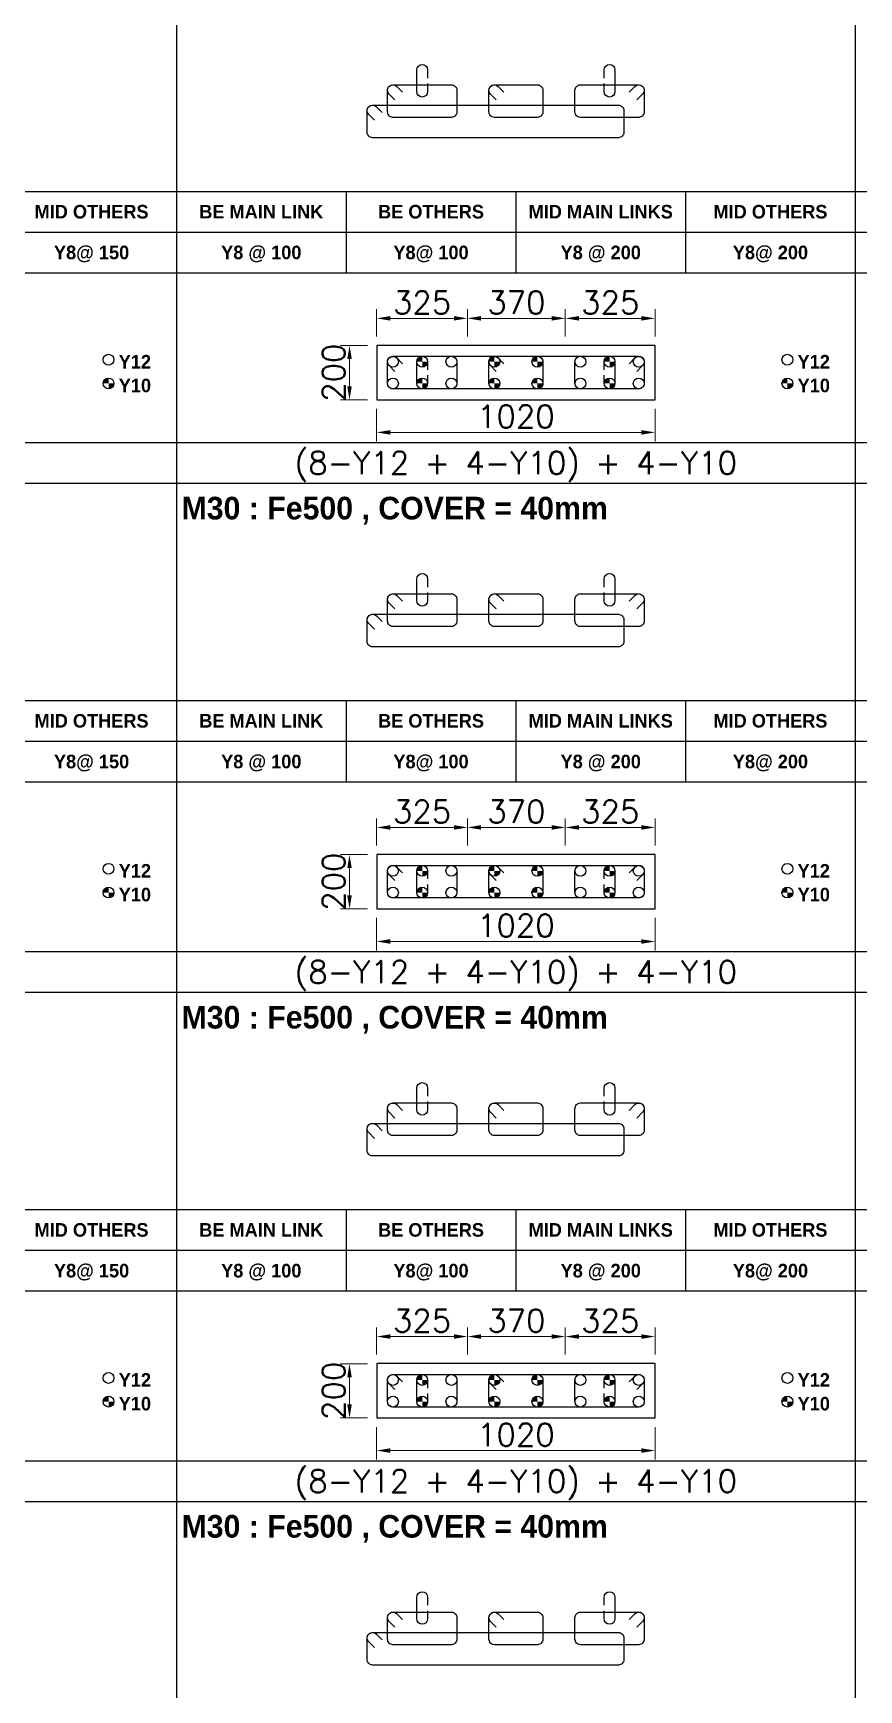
# Model space of a CAD drawing. Header units: millimetres. Extents: x -28707963 to -28231469, y 696001 to 896471.
# Drawn here: x -28277119 to -28267997, y 816339 to 834644 of the extents above; entities that cross this region are included whole.
import ezdxf
from ezdxf.enums import TextEntityAlignment as Align

# ---------------------------------------------------------------- set-up
doc = ezdxf.new("R2010")
doc.units = ezdxf.units.MM
doc.header["$MEASUREMENT"] = 0
doc.header["$PDMODE"] = 34
doc.header["$PDSIZE"] = -8
doc.layers.get('0').update_dxf_attribs({"lineweight": 5})
for name, color, linetype in [('09 COL TEXT-SCH', 2, 'Continuous'), ('14 REINF', 6, 'Continuous'), ('22 TABLE FRAME', 5, 'Continuous'), ('23 STIRRUPS', 5, 'Continuous'), ('TEXT', 4, 'Continuous')]:
    doc.layers.add(name, color=color, linetype=linetype)
doc.layers.add('19 COLUMN', color=1, linetype='Continuous', lineweight=25)
doc.styles.add('adani bold', font='')
doc.styles.add('ROMANS', font='simplex.shx')
doc.styles.get('adani bold').set_extended_font_data('Adani Bold', bold=True)
doc.dimstyles.new('D 50', dxfattribs={"dimscale": 100, "dimtxt": 3, "dimasz": 1.5, "dimexe": 1, "dimexo": 1, "dimgap": 0.5, "dimtad": 1, "dimdec": 0, "dimdsep": 46, "dimtxsty": 'ROMANS', "dimcen": 2.5, "dimclrd": 5, "dimclre": 5, "dimclrt": 4, "dimadec": 0, "dimazin": 0, "dimtfac": 1, "dimtdec": 0, "dimtmove": 0, "dimatfit": 3, "dimfxl": 1, "dimlwd": 0, "dimlwe": 0, "dimarcsym": 0})

# ---------------------------------------------------------------- blocks, each defined once
blk = doc.blocks.new('*D152')
at = {"color": 5, "lineweight": 0, "transparency": 16777216}
for p, q in [((-28273424, 819943), (-28273724, 819943)), ((-28273624, 819493), (-28273624, 819793)), ((-28273424, 819343), (-28273724, 819343))]:
    blk.add_line(p, q, dxfattribs=at)
at = {"color": 5, "transparency": 16777216}
for points in [[(-28273599, 819793), (-28273649, 819793), (-28273624, 819943)], [(-28273649, 819493), (-28273599, 819493), (-28273624, 819343)]]:
    blk.add_solid(points, dxfattribs=at)
at = {"layer": 'Defpoints', "color": 0, "transparency": 16777216}
for p in [(-28273624, 819943), (-28273324, 819943), (-28273324, 819343)]:
    blk.add_point(p, dxfattribs=at)
at = {"color": 4, "transparency": 16777216, "insert": (-28273799, 819643), "char_height": 250, "attachment_point": 5, "rotation": 90, "style": 'ROMANS'}
blk.add_mtext('200', dxfattribs=at)
blk = doc.blocks.new('*D153')
at = {"color": 5, "lineweight": 0, "transparency": 16777216}
for p, q in [((-28273424, 825568), (-28273724, 825568)), ((-28273624, 825118), (-28273624, 825418)), ((-28273424, 824968), (-28273724, 824968))]:
    blk.add_line(p, q, dxfattribs=at)
at = {"color": 5, "transparency": 16777216}
for points in [[(-28273599, 825418), (-28273649, 825418), (-28273624, 825568)], [(-28273649, 825118), (-28273599, 825118), (-28273624, 824968)]]:
    blk.add_solid(points, dxfattribs=at)
at = {"layer": 'Defpoints', "color": 0, "transparency": 16777216}
for p in [(-28273624, 825568), (-28273324, 825568), (-28273324, 824968)]:
    blk.add_point(p, dxfattribs=at)
at = {"color": 4, "transparency": 16777216, "insert": (-28273799, 825268), "char_height": 250, "attachment_point": 5, "rotation": 90, "style": 'ROMANS'}
blk.add_mtext('200', dxfattribs=at)
blk = doc.blocks.new('*D154')
at = {"color": 5, "lineweight": 0, "transparency": 16777216}
for p, q in [((-28273424, 831193), (-28273724, 831193)), ((-28273624, 830743), (-28273624, 831043)), ((-28273424, 830593), (-28273724, 830593))]:
    blk.add_line(p, q, dxfattribs=at)
at = {"color": 5, "transparency": 16777216}
for points in [[(-28273599, 831043), (-28273649, 831043), (-28273624, 831193)], [(-28273649, 830743), (-28273599, 830743), (-28273624, 830593)]]:
    blk.add_solid(points, dxfattribs=at)
at = {"layer": 'Defpoints', "color": 0, "transparency": 16777216}
for p in [(-28273624, 831193), (-28273324, 831193), (-28273324, 830593)]:
    blk.add_point(p, dxfattribs=at)
at = {"color": 4, "transparency": 16777216, "insert": (-28273799, 830893), "char_height": 250, "attachment_point": 5, "rotation": 90, "style": 'ROMANS'}
blk.add_mtext('200', dxfattribs=at)
blk = doc.blocks.new('*D610')
at = {"color": 5, "lineweight": 0, "transparency": 16777216}
for p, q in [((-28273324, 819243), (-28273324, 818883)), ((-28270249, 819243), (-28270249, 818883)), ((-28273174, 818983), (-28270399, 818983))]:
    blk.add_line(p, q, dxfattribs=at)
at = {"color": 5, "transparency": 16777216}
for points in [[(-28273174, 819008), (-28273174, 818958), (-28273324, 818983)], [(-28270399, 818958), (-28270399, 819008), (-28270249, 818983)]]:
    blk.add_solid(points, dxfattribs=at)
at = {"layer": 'Defpoints', "color": 0, "transparency": 16777216}
for p in [(-28273324, 819343), (-28270249, 819343), (-28270249, 818983)]:
    blk.add_point(p, dxfattribs=at)
at = {"color": 4, "transparency": 16777216, "insert": (-28271786, 819158), "char_height": 250, "attachment_point": 5, "style": 'ROMANS'}
blk.add_mtext('1020', dxfattribs=at)
blk = doc.blocks.new('*D611')
at = {"color": 5, "lineweight": 0, "transparency": 16777216}
for p, q in [((-28273324, 820043), (-28273324, 820343)), ((-28272321, 820043), (-28272321, 820343)), ((-28273174, 820243), (-28272471, 820243))]:
    blk.add_line(p, q, dxfattribs=at)
at = {"color": 5, "transparency": 16777216}
for points in [[(-28273174, 820268), (-28273174, 820218), (-28273324, 820243)], [(-28272471, 820218), (-28272471, 820268), (-28272321, 820243)]]:
    blk.add_solid(points, dxfattribs=at)
at = {"layer": 'Defpoints', "color": 0, "transparency": 16777216}
for p in [(-28272321, 820243), (-28273324, 819943), (-28272321, 819943)]:
    blk.add_point(p, dxfattribs=at)
at = {"color": 4, "transparency": 16777216, "insert": (-28272822, 820418), "char_height": 250, "attachment_point": 5, "style": 'ROMANS'}
blk.add_mtext('325', dxfattribs=at)
blk = doc.blocks.new('*D612')
at = {"color": 5, "lineweight": 0, "transparency": 16777216}
for p, q in [((-28272321, 820043), (-28272321, 820343)), ((-28271240, 820043), (-28271240, 820343)), ((-28272171, 820243), (-28271390, 820243))]:
    blk.add_line(p, q, dxfattribs=at)
at = {"color": 5, "transparency": 16777216}
for points in [[(-28272171, 820268), (-28272171, 820218), (-28272321, 820243)], [(-28271390, 820218), (-28271390, 820268), (-28271240, 820243)]]:
    blk.add_solid(points, dxfattribs=at)
at = {"layer": 'Defpoints', "color": 0, "transparency": 16777216}
for p in [(-28271240, 820243), (-28272321, 819943), (-28271240, 819943)]:
    blk.add_point(p, dxfattribs=at)
at = {"color": 4, "transparency": 16777216, "insert": (-28271780, 820418), "char_height": 250, "attachment_point": 5, "style": 'ROMANS'}
blk.add_mtext('370', dxfattribs=at)
blk = doc.blocks.new('*D613')
at = {"color": 5, "lineweight": 0, "transparency": 16777216}
for p, q in [((-28271240, 820043), (-28271240, 820343)), ((-28270249, 820043), (-28270249, 820343)), ((-28271090, 820243), (-28270399, 820243))]:
    blk.add_line(p, q, dxfattribs=at)
at = {"color": 5, "transparency": 16777216}
for points in [[(-28271090, 820268), (-28271090, 820218), (-28271240, 820243)], [(-28270399, 820218), (-28270399, 820268), (-28270249, 820243)]]:
    blk.add_solid(points, dxfattribs=at)
at = {"layer": 'Defpoints', "color": 0, "transparency": 16777216}
for p in [(-28270249, 820243), (-28271240, 819943), (-28270249, 819943)]:
    blk.add_point(p, dxfattribs=at)
at = {"color": 4, "transparency": 16777216, "insert": (-28270744, 820418), "char_height": 250, "attachment_point": 5, "style": 'ROMANS'}
blk.add_mtext('325', dxfattribs=at)
blk = doc.blocks.new('*D614')
at = {"color": 5, "lineweight": 0, "transparency": 16777216}
for p, q in [((-28273324, 824868), (-28273324, 824508)), ((-28270249, 824868), (-28270249, 824508)), ((-28273174, 824608), (-28270399, 824608))]:
    blk.add_line(p, q, dxfattribs=at)
at = {"color": 5, "transparency": 16777216}
for points in [[(-28273174, 824633), (-28273174, 824583), (-28273324, 824608)], [(-28270399, 824583), (-28270399, 824633), (-28270249, 824608)]]:
    blk.add_solid(points, dxfattribs=at)
at = {"layer": 'Defpoints', "color": 0, "transparency": 16777216}
for p in [(-28273324, 824968), (-28270249, 824968), (-28270249, 824608)]:
    blk.add_point(p, dxfattribs=at)
at = {"color": 4, "transparency": 16777216, "insert": (-28271786, 824783), "char_height": 250, "attachment_point": 5, "style": 'ROMANS'}
blk.add_mtext('1020', dxfattribs=at)
blk = doc.blocks.new('*D615')
at = {"color": 5, "lineweight": 0, "transparency": 16777216}
for p, q in [((-28273324, 825668), (-28273324, 825968)), ((-28272321, 825668), (-28272321, 825968)), ((-28273174, 825868), (-28272471, 825868))]:
    blk.add_line(p, q, dxfattribs=at)
at = {"color": 5, "transparency": 16777216}
for points in [[(-28273174, 825893), (-28273174, 825843), (-28273324, 825868)], [(-28272471, 825843), (-28272471, 825893), (-28272321, 825868)]]:
    blk.add_solid(points, dxfattribs=at)
at = {"layer": 'Defpoints', "color": 0, "transparency": 16777216}
for p in [(-28272321, 825868), (-28273324, 825568), (-28272321, 825568)]:
    blk.add_point(p, dxfattribs=at)
at = {"color": 4, "transparency": 16777216, "insert": (-28272822, 826043), "char_height": 250, "attachment_point": 5, "style": 'ROMANS'}
blk.add_mtext('325', dxfattribs=at)
blk = doc.blocks.new('*D616')
at = {"color": 5, "lineweight": 0, "transparency": 16777216}
for p, q in [((-28272321, 825668), (-28272321, 825968)), ((-28271240, 825668), (-28271240, 825968)), ((-28272171, 825868), (-28271390, 825868))]:
    blk.add_line(p, q, dxfattribs=at)
at = {"color": 5, "transparency": 16777216}
for points in [[(-28272171, 825893), (-28272171, 825843), (-28272321, 825868)], [(-28271390, 825843), (-28271390, 825893), (-28271240, 825868)]]:
    blk.add_solid(points, dxfattribs=at)
at = {"layer": 'Defpoints', "color": 0, "transparency": 16777216}
for p in [(-28271240, 825868), (-28272321, 825568), (-28271240, 825568)]:
    blk.add_point(p, dxfattribs=at)
at = {"color": 4, "transparency": 16777216, "insert": (-28271780, 826043), "char_height": 250, "attachment_point": 5, "style": 'ROMANS'}
blk.add_mtext('370', dxfattribs=at)
blk = doc.blocks.new('*D617')
at = {"color": 5, "lineweight": 0, "transparency": 16777216}
for p, q in [((-28271240, 825668), (-28271240, 825968)), ((-28270249, 825668), (-28270249, 825968)), ((-28271090, 825868), (-28270399, 825868))]:
    blk.add_line(p, q, dxfattribs=at)
at = {"color": 5, "transparency": 16777216}
for points in [[(-28271090, 825893), (-28271090, 825843), (-28271240, 825868)], [(-28270399, 825843), (-28270399, 825893), (-28270249, 825868)]]:
    blk.add_solid(points, dxfattribs=at)
at = {"layer": 'Defpoints', "color": 0, "transparency": 16777216}
for p in [(-28270249, 825868), (-28271240, 825568), (-28270249, 825568)]:
    blk.add_point(p, dxfattribs=at)
at = {"color": 4, "transparency": 16777216, "insert": (-28270744, 826043), "char_height": 250, "attachment_point": 5, "style": 'ROMANS'}
blk.add_mtext('325', dxfattribs=at)
blk = doc.blocks.new('*D618')
at = {"color": 5, "lineweight": 0, "transparency": 16777216}
for p, q in [((-28273324, 830493), (-28273324, 830133)), ((-28270249, 830493), (-28270249, 830133)), ((-28273174, 830233), (-28270399, 830233))]:
    blk.add_line(p, q, dxfattribs=at)
at = {"color": 5, "transparency": 16777216}
for points in [[(-28273174, 830258), (-28273174, 830208), (-28273324, 830233)], [(-28270399, 830208), (-28270399, 830258), (-28270249, 830233)]]:
    blk.add_solid(points, dxfattribs=at)
at = {"layer": 'Defpoints', "color": 0, "transparency": 16777216}
for p in [(-28273324, 830593), (-28270249, 830593), (-28270249, 830233)]:
    blk.add_point(p, dxfattribs=at)
at = {"color": 4, "transparency": 16777216, "insert": (-28271786, 830408), "char_height": 250, "attachment_point": 5, "style": 'ROMANS'}
blk.add_mtext('1020', dxfattribs=at)
blk = doc.blocks.new('*D619')
at = {"color": 5, "lineweight": 0, "transparency": 16777216}
for p, q in [((-28273324, 831293), (-28273324, 831593)), ((-28273174, 831493), (-28272471, 831493)), ((-28272321, 831293), (-28272321, 831593))]:
    blk.add_line(p, q, dxfattribs=at)
at = {"color": 5, "transparency": 16777216}
for points in [[(-28273174, 831518), (-28273174, 831468), (-28273324, 831493)], [(-28272471, 831468), (-28272471, 831518), (-28272321, 831493)]]:
    blk.add_solid(points, dxfattribs=at)
at = {"layer": 'Defpoints', "color": 0, "transparency": 16777216}
for p in [(-28272321, 831493), (-28273324, 831193), (-28272321, 831193)]:
    blk.add_point(p, dxfattribs=at)
at = {"color": 4, "transparency": 16777216, "insert": (-28272822, 831668), "char_height": 250, "attachment_point": 5, "style": 'ROMANS'}
blk.add_mtext('325', dxfattribs=at)
blk = doc.blocks.new('*D620')
at = {"color": 5, "lineweight": 0, "transparency": 16777216}
for p, q in [((-28272321, 831293), (-28272321, 831593)), ((-28272171, 831493), (-28271390, 831493)), ((-28271240, 831293), (-28271240, 831593))]:
    blk.add_line(p, q, dxfattribs=at)
at = {"color": 5, "transparency": 16777216}
for points in [[(-28272171, 831518), (-28272171, 831468), (-28272321, 831493)], [(-28271390, 831468), (-28271390, 831518), (-28271240, 831493)]]:
    blk.add_solid(points, dxfattribs=at)
at = {"layer": 'Defpoints', "color": 0, "transparency": 16777216}
for p in [(-28271240, 831493), (-28272321, 831193), (-28271240, 831193)]:
    blk.add_point(p, dxfattribs=at)
at = {"color": 4, "transparency": 16777216, "insert": (-28271780, 831668), "char_height": 250, "attachment_point": 5, "style": 'ROMANS'}
blk.add_mtext('370', dxfattribs=at)
blk = doc.blocks.new('*D621')
at = {"color": 5, "lineweight": 0, "transparency": 16777216}
for p, q in [((-28271240, 831293), (-28271240, 831593)), ((-28271090, 831493), (-28270399, 831493)), ((-28270249, 831293), (-28270249, 831593))]:
    blk.add_line(p, q, dxfattribs=at)
at = {"color": 5, "transparency": 16777216}
for points in [[(-28271090, 831518), (-28271090, 831468), (-28271240, 831493)], [(-28270399, 831468), (-28270399, 831518), (-28270249, 831493)]]:
    blk.add_solid(points, dxfattribs=at)
at = {"layer": 'Defpoints', "color": 0, "transparency": 16777216}
for p in [(-28270249, 831493), (-28271240, 831193), (-28270249, 831193)]:
    blk.add_point(p, dxfattribs=at)
at = {"color": 4, "transparency": 16777216, "insert": (-28270744, 831668), "char_height": 250, "attachment_point": 5, "style": 'ROMANS'}
blk.add_mtext('325', dxfattribs=at)

msp = doc.modelspace()

# ---------------------------------------------------------------- hatches: boundary and pattern name
at = {"layer": '14 REINF'}
h = msp.add_hatch(color=6, dxfattribs=at)
edge = h.paths.add_edge_path(flags=0)
edge.add_line((-28272881.1, 831013.4), (-28272821.1, 831013.4))
edge.add_line((-28272821.1, 831013.4), (-28272821.1, 831073.4))
edge.add_arc((-28272821.1, 831013.4), 60, 90, 180)
edge = h.paths.add_edge_path(flags=0)
edge.add_line((-28272761.1, 831013.4), (-28272821.1, 831013.4))
edge.add_line((-28272821.1, 831013.4), (-28272821.1, 830953.4))
edge.add_arc((-28272821.1, 831013.4), 60, 270, 360)
h = msp.add_hatch(color=6, dxfattribs=at)
edge = h.paths.add_edge_path(flags=0)
edge.add_line((-28272083.6, 831013.4), (-28272023.6, 831013.4))
edge.add_line((-28272023.6, 831013.4), (-28272023.6, 831073.4))
edge.add_arc((-28272023.6, 831013.4), 60, 90, 180)
edge = h.paths.add_edge_path(flags=0)
edge.add_line((-28271963.6, 831013.4), (-28272023.6, 831013.4))
edge.add_line((-28272023.6, 831013.4), (-28272023.6, 830953.4))
edge.add_arc((-28272023.6, 831013.4), 60, 270, 360)
h = msp.add_hatch(color=6, dxfattribs=at)
edge = h.paths.add_edge_path(flags=0)
edge.add_line((-28271608.6, 831013.4), (-28271548.6, 831013.4))
edge.add_line((-28271548.6, 831013.4), (-28271548.6, 831073.4))
edge.add_arc((-28271548.6, 831013.4), 60, 90, 180)
edge = h.paths.add_edge_path(flags=0)
edge.add_line((-28271488.6, 831013.4), (-28271548.6, 831013.4))
edge.add_line((-28271548.6, 831013.4), (-28271548.6, 830953.4))
edge.add_arc((-28271548.6, 831013.4), 60, 270, 360)
h = msp.add_hatch(color=6, dxfattribs=at)
edge = h.paths.add_edge_path(flags=0)
edge.add_line((-28270811.1, 831013.4), (-28270751.1, 831013.4))
edge.add_line((-28270751.1, 831013.4), (-28270751.1, 831073.4))
edge.add_arc((-28270751.1, 831013.4), 60, 90, 180)
edge = h.paths.add_edge_path(flags=0)
edge.add_line((-28270691.1, 831013.4), (-28270751.1, 831013.4))
edge.add_line((-28270751.1, 831013.4), (-28270751.1, 830953.4))
edge.add_arc((-28270751.1, 831013.4), 60, 270, 360)
h = msp.add_hatch(color=6, dxfattribs=at)
edge = h.paths.add_edge_path(flags=0)
edge.add_line((-28276346.1, 830773.4), (-28276286.1, 830773.4))
edge.add_line((-28276286.1, 830773.4), (-28276286.1, 830833.4))
edge.add_arc((-28276286.1, 830773.4), 60, 90, 180)
edge = h.paths.add_edge_path(flags=0)
edge.add_line((-28276226.1, 830773.4), (-28276286.1, 830773.4))
edge.add_line((-28276286.1, 830773.4), (-28276286.1, 830713.4))
edge.add_arc((-28276286.1, 830773.4), 60, 270, 360)
h = msp.add_hatch(color=6, dxfattribs=at)
edge = h.paths.add_edge_path(flags=0)
edge.add_line((-28272881.1, 830773.4), (-28272821.1, 830773.4))
edge.add_line((-28272821.1, 830773.4), (-28272821.1, 830833.4))
edge.add_arc((-28272821.1, 830773.4), 60, 90, 180)
edge = h.paths.add_edge_path(flags=0)
edge.add_line((-28272761.1, 830773.4), (-28272821.1, 830773.4))
edge.add_line((-28272821.1, 830773.4), (-28272821.1, 830713.4))
edge.add_arc((-28272821.1, 830773.4), 60, 270, 360)
h = msp.add_hatch(color=6, dxfattribs=at)
edge = h.paths.add_edge_path(flags=0)
edge.add_line((-28272083.6, 830773.4), (-28272023.6, 830773.4))
edge.add_line((-28272023.6, 830773.4), (-28272023.6, 830833.4))
edge.add_arc((-28272023.6, 830773.4), 60, 90, 180)
edge = h.paths.add_edge_path(flags=0)
edge.add_line((-28271963.6, 830773.4), (-28272023.6, 830773.4))
edge.add_line((-28272023.6, 830773.4), (-28272023.6, 830713.4))
edge.add_arc((-28272023.6, 830773.4), 60, 270, 360)
h = msp.add_hatch(color=6, dxfattribs=at)
edge = h.paths.add_edge_path(flags=0)
edge.add_line((-28271608.6, 830773.4), (-28271548.6, 830773.4))
edge.add_line((-28271548.6, 830773.4), (-28271548.6, 830833.4))
edge.add_arc((-28271548.6, 830773.4), 60, 90, 180)
edge = h.paths.add_edge_path(flags=0)
edge.add_line((-28271488.6, 830773.4), (-28271548.6, 830773.4))
edge.add_line((-28271548.6, 830773.4), (-28271548.6, 830713.4))
edge.add_arc((-28271548.6, 830773.4), 60, 270, 360)
h = msp.add_hatch(color=6, dxfattribs=at)
edge = h.paths.add_edge_path(flags=0)
edge.add_line((-28270811.1, 830773.4), (-28270751.1, 830773.4))
edge.add_line((-28270751.1, 830773.4), (-28270751.1, 830833.4))
edge.add_arc((-28270751.1, 830773.4), 60, 90, 180)
edge = h.paths.add_edge_path(flags=0)
edge.add_line((-28270691.1, 830773.4), (-28270751.1, 830773.4))
edge.add_line((-28270751.1, 830773.4), (-28270751.1, 830713.4))
edge.add_arc((-28270751.1, 830773.4), 60, 270, 360)
h = msp.add_hatch(color=6, dxfattribs=at)
edge = h.paths.add_edge_path(flags=0)
edge.add_line((-28268846.1, 830773.4), (-28268786.1, 830773.4))
edge.add_line((-28268786.1, 830773.4), (-28268786.1, 830833.4))
edge.add_arc((-28268786.1, 830773.4), 60, 90, 180)
edge = h.paths.add_edge_path(flags=0)
edge.add_line((-28268726.1, 830773.4), (-28268786.1, 830773.4))
edge.add_line((-28268786.1, 830773.4), (-28268786.1, 830713.4))
edge.add_arc((-28268786.1, 830773.4), 60, 270, 360)
h = msp.add_hatch(color=6, dxfattribs=at)
edge = h.paths.add_edge_path(flags=0)
edge.add_line((-28272881.1, 825388.4), (-28272821.1, 825388.4))
edge.add_line((-28272821.1, 825388.4), (-28272821.1, 825448.4))
edge.add_arc((-28272821.1, 825388.4), 60, 90, 180)
edge = h.paths.add_edge_path(flags=0)
edge.add_line((-28272761.1, 825388.4), (-28272821.1, 825388.4))
edge.add_line((-28272821.1, 825388.4), (-28272821.1, 825328.4))
edge.add_arc((-28272821.1, 825388.4), 60, 270, 360)
h = msp.add_hatch(color=6, dxfattribs=at)
edge = h.paths.add_edge_path(flags=0)
edge.add_line((-28272083.6, 825388.4), (-28272023.6, 825388.4))
edge.add_line((-28272023.6, 825388.4), (-28272023.6, 825448.4))
edge.add_arc((-28272023.6, 825388.4), 60, 90, 180)
edge = h.paths.add_edge_path(flags=0)
edge.add_line((-28271963.6, 825388.4), (-28272023.6, 825388.4))
edge.add_line((-28272023.6, 825388.4), (-28272023.6, 825328.4))
edge.add_arc((-28272023.6, 825388.4), 60, 270, 360)
h = msp.add_hatch(color=6, dxfattribs=at)
edge = h.paths.add_edge_path(flags=0)
edge.add_line((-28271608.6, 825388.4), (-28271548.6, 825388.4))
edge.add_line((-28271548.6, 825388.4), (-28271548.6, 825448.4))
edge.add_arc((-28271548.6, 825388.4), 60, 90, 180)
edge = h.paths.add_edge_path(flags=0)
edge.add_line((-28271488.6, 825388.4), (-28271548.6, 825388.4))
edge.add_line((-28271548.6, 825388.4), (-28271548.6, 825328.4))
edge.add_arc((-28271548.6, 825388.4), 60, 270, 360)
h = msp.add_hatch(color=6, dxfattribs=at)
edge = h.paths.add_edge_path(flags=0)
edge.add_line((-28270811.1, 825388.4), (-28270751.1, 825388.4))
edge.add_line((-28270751.1, 825388.4), (-28270751.1, 825448.4))
edge.add_arc((-28270751.1, 825388.4), 60, 90, 180)
edge = h.paths.add_edge_path(flags=0)
edge.add_line((-28270691.1, 825388.4), (-28270751.1, 825388.4))
edge.add_line((-28270751.1, 825388.4), (-28270751.1, 825328.4))
edge.add_arc((-28270751.1, 825388.4), 60, 270, 360)
h = msp.add_hatch(color=6, dxfattribs=at)
edge = h.paths.add_edge_path(flags=0)
edge.add_line((-28276346.1, 825148.4), (-28276286.1, 825148.4))
edge.add_line((-28276286.1, 825148.4), (-28276286.1, 825208.4))
edge.add_arc((-28276286.1, 825148.4), 60, 90, 180)
edge = h.paths.add_edge_path(flags=0)
edge.add_line((-28276226.1, 825148.4), (-28276286.1, 825148.4))
edge.add_line((-28276286.1, 825148.4), (-28276286.1, 825088.4))
edge.add_arc((-28276286.1, 825148.4), 60, 270, 360)
h = msp.add_hatch(color=6, dxfattribs=at)
edge = h.paths.add_edge_path(flags=0)
edge.add_line((-28272881.1, 825148.4), (-28272821.1, 825148.4))
edge.add_line((-28272821.1, 825148.4), (-28272821.1, 825208.4))
edge.add_arc((-28272821.1, 825148.4), 60, 90, 180)
edge = h.paths.add_edge_path(flags=0)
edge.add_line((-28272761.1, 825148.4), (-28272821.1, 825148.4))
edge.add_line((-28272821.1, 825148.4), (-28272821.1, 825088.4))
edge.add_arc((-28272821.1, 825148.4), 60, 270, 360)
h = msp.add_hatch(color=6, dxfattribs=at)
edge = h.paths.add_edge_path(flags=0)
edge.add_line((-28272083.6, 825148.4), (-28272023.6, 825148.4))
edge.add_line((-28272023.6, 825148.4), (-28272023.6, 825208.4))
edge.add_arc((-28272023.6, 825148.4), 60, 90, 180)
edge = h.paths.add_edge_path(flags=0)
edge.add_line((-28271963.6, 825148.4), (-28272023.6, 825148.4))
edge.add_line((-28272023.6, 825148.4), (-28272023.6, 825088.4))
edge.add_arc((-28272023.6, 825148.4), 60, 270, 360)
h = msp.add_hatch(color=6, dxfattribs=at)
edge = h.paths.add_edge_path(flags=0)
edge.add_line((-28271608.6, 825148.4), (-28271548.6, 825148.4))
edge.add_line((-28271548.6, 825148.4), (-28271548.6, 825208.4))
edge.add_arc((-28271548.6, 825148.4), 60, 90, 180)
edge = h.paths.add_edge_path(flags=0)
edge.add_line((-28271488.6, 825148.4), (-28271548.6, 825148.4))
edge.add_line((-28271548.6, 825148.4), (-28271548.6, 825088.4))
edge.add_arc((-28271548.6, 825148.4), 60, 270, 360)
h = msp.add_hatch(color=6, dxfattribs=at)
edge = h.paths.add_edge_path(flags=0)
edge.add_line((-28270811.1, 825148.4), (-28270751.1, 825148.4))
edge.add_line((-28270751.1, 825148.4), (-28270751.1, 825208.4))
edge.add_arc((-28270751.1, 825148.4), 60, 90, 180)
edge = h.paths.add_edge_path(flags=0)
edge.add_line((-28270691.1, 825148.4), (-28270751.1, 825148.4))
edge.add_line((-28270751.1, 825148.4), (-28270751.1, 825088.4))
edge.add_arc((-28270751.1, 825148.4), 60, 270, 360)
h = msp.add_hatch(color=6, dxfattribs=at)
edge = h.paths.add_edge_path(flags=0)
edge.add_line((-28268846.1, 825148.4), (-28268786.1, 825148.4))
edge.add_line((-28268786.1, 825148.4), (-28268786.1, 825208.4))
edge.add_arc((-28268786.1, 825148.4), 60, 90, 180)
edge = h.paths.add_edge_path(flags=0)
edge.add_line((-28268726.1, 825148.4), (-28268786.1, 825148.4))
edge.add_line((-28268786.1, 825148.4), (-28268786.1, 825088.4))
edge.add_arc((-28268786.1, 825148.4), 60, 270, 360)
h = msp.add_hatch(color=6, dxfattribs=at)
edge = h.paths.add_edge_path(flags=0)
edge.add_line((-28272881.1, 819763.4), (-28272821.1, 819763.4))
edge.add_line((-28272821.1, 819763.4), (-28272821.1, 819823.4))
edge.add_arc((-28272821.1, 819763.4), 60, 90, 180)
edge = h.paths.add_edge_path(flags=0)
edge.add_line((-28272761.1, 819763.4), (-28272821.1, 819763.4))
edge.add_line((-28272821.1, 819763.4), (-28272821.1, 819703.4))
edge.add_arc((-28272821.1, 819763.4), 60, 270, 360)
h = msp.add_hatch(color=6, dxfattribs=at)
edge = h.paths.add_edge_path(flags=0)
edge.add_line((-28272083.6, 819763.4), (-28272023.6, 819763.4))
edge.add_line((-28272023.6, 819763.4), (-28272023.6, 819823.4))
edge.add_arc((-28272023.6, 819763.4), 60, 90, 180)
edge = h.paths.add_edge_path(flags=0)
edge.add_line((-28271963.6, 819763.4), (-28272023.6, 819763.4))
edge.add_line((-28272023.6, 819763.4), (-28272023.6, 819703.4))
edge.add_arc((-28272023.6, 819763.4), 60, 270, 360)
h = msp.add_hatch(color=6, dxfattribs=at)
edge = h.paths.add_edge_path(flags=0)
edge.add_line((-28271608.6, 819763.4), (-28271548.6, 819763.4))
edge.add_line((-28271548.6, 819763.4), (-28271548.6, 819823.4))
edge.add_arc((-28271548.6, 819763.4), 60, 90, 180)
edge = h.paths.add_edge_path(flags=0)
edge.add_line((-28271488.6, 819763.4), (-28271548.6, 819763.4))
edge.add_line((-28271548.6, 819763.4), (-28271548.6, 819703.4))
edge.add_arc((-28271548.6, 819763.4), 60, 270, 360)
h = msp.add_hatch(color=6, dxfattribs=at)
edge = h.paths.add_edge_path(flags=0)
edge.add_line((-28270811.1, 819763.4), (-28270751.1, 819763.4))
edge.add_line((-28270751.1, 819763.4), (-28270751.1, 819823.4))
edge.add_arc((-28270751.1, 819763.4), 60, 90, 180)
edge = h.paths.add_edge_path(flags=0)
edge.add_line((-28270691.1, 819763.4), (-28270751.1, 819763.4))
edge.add_line((-28270751.1, 819763.4), (-28270751.1, 819703.4))
edge.add_arc((-28270751.1, 819763.4), 60, 270, 360)
h = msp.add_hatch(color=6, dxfattribs=at)
edge = h.paths.add_edge_path(flags=0)
edge.add_line((-28276346.1, 819523.4), (-28276286.1, 819523.4))
edge.add_line((-28276286.1, 819523.4), (-28276286.1, 819583.4))
edge.add_arc((-28276286.1, 819523.4), 60, 90, 180)
edge = h.paths.add_edge_path(flags=0)
edge.add_line((-28276226.1, 819523.4), (-28276286.1, 819523.4))
edge.add_line((-28276286.1, 819523.4), (-28276286.1, 819463.4))
edge.add_arc((-28276286.1, 819523.4), 60, 270, 360)
h = msp.add_hatch(color=6, dxfattribs=at)
edge = h.paths.add_edge_path(flags=0)
edge.add_line((-28272881.1, 819523.4), (-28272821.1, 819523.4))
edge.add_line((-28272821.1, 819523.4), (-28272821.1, 819583.4))
edge.add_arc((-28272821.1, 819523.4), 60, 90, 180)
edge = h.paths.add_edge_path(flags=0)
edge.add_line((-28272761.1, 819523.4), (-28272821.1, 819523.4))
edge.add_line((-28272821.1, 819523.4), (-28272821.1, 819463.4))
edge.add_arc((-28272821.1, 819523.4), 60, 270, 360)
h = msp.add_hatch(color=6, dxfattribs=at)
edge = h.paths.add_edge_path(flags=0)
edge.add_line((-28272083.6, 819523.4), (-28272023.6, 819523.4))
edge.add_line((-28272023.6, 819523.4), (-28272023.6, 819583.4))
edge.add_arc((-28272023.6, 819523.4), 60, 90, 180)
edge = h.paths.add_edge_path(flags=0)
edge.add_line((-28271963.6, 819523.4), (-28272023.6, 819523.4))
edge.add_line((-28272023.6, 819523.4), (-28272023.6, 819463.4))
edge.add_arc((-28272023.6, 819523.4), 60, 270, 360)
h = msp.add_hatch(color=6, dxfattribs=at)
edge = h.paths.add_edge_path(flags=0)
edge.add_line((-28271608.6, 819523.4), (-28271548.6, 819523.4))
edge.add_line((-28271548.6, 819523.4), (-28271548.6, 819583.4))
edge.add_arc((-28271548.6, 819523.4), 60, 90, 180)
edge = h.paths.add_edge_path(flags=0)
edge.add_line((-28271488.6, 819523.4), (-28271548.6, 819523.4))
edge.add_line((-28271548.6, 819523.4), (-28271548.6, 819463.4))
edge.add_arc((-28271548.6, 819523.4), 60, 270, 360)
h = msp.add_hatch(color=6, dxfattribs=at)
edge = h.paths.add_edge_path(flags=0)
edge.add_line((-28270811.1, 819523.4), (-28270751.1, 819523.4))
edge.add_line((-28270751.1, 819523.4), (-28270751.1, 819583.4))
edge.add_arc((-28270751.1, 819523.4), 60, 90, 180)
edge = h.paths.add_edge_path(flags=0)
edge.add_line((-28270691.1, 819523.4), (-28270751.1, 819523.4))
edge.add_line((-28270751.1, 819523.4), (-28270751.1, 819463.4))
edge.add_arc((-28270751.1, 819523.4), 60, 270, 360)
h = msp.add_hatch(color=6, dxfattribs=at)
edge = h.paths.add_edge_path(flags=0)
edge.add_line((-28268846.1, 819523.4), (-28268786.1, 819523.4))
edge.add_line((-28268786.1, 819523.4), (-28268786.1, 819583.4))
edge.add_arc((-28268786.1, 819523.4), 60, 90, 180)
edge = h.paths.add_edge_path(flags=0)
edge.add_line((-28268726.1, 819523.4), (-28268786.1, 819523.4))
edge.add_line((-28268786.1, 819523.4), (-28268786.1, 819463.4))
edge.add_arc((-28268786.1, 819523.4), 60, 270, 360)

# ---------------------------------------------------------------- linework, layer by layer
at = {"layer": '14 REINF', "color": 6}
for centre in [(-28276286.1, 831035.9), (-28273143.6, 831013.4), (-28272821.1, 831013.4), (-28272498.6, 831013.4), (-28272023.6, 831013.4), (-28271548.6, 831013.4), (-28271073.6, 831013.4), (-28270751.1, 831013.4), (-28270428.6, 831013.4), (-28268786.1, 831035.9), (-28276286.1, 830773.4), (-28273143.6, 830773.4), (-28272821.1, 830773.4), (-28272498.6, 830773.4), (-28272023.6, 830773.4), (-28271548.6, 830773.4), (-28271073.6, 830773.4), (-28270751.1, 830773.4), (-28270428.6, 830773.4), (-28268786.1, 830773.4), (-28276286.1, 825410.9), (-28273143.6, 825388.4), (-28272821.1, 825388.4), (-28272498.6, 825388.4), (-28272023.6, 825388.4), (-28271548.6, 825388.4), (-28271073.6, 825388.4), (-28270751.1, 825388.4), (-28270428.6, 825388.4), (-28268786.1, 825410.9), (-28276286.1, 825148.4), (-28273143.6, 825148.4), (-28272821.1, 825148.4), (-28272498.6, 825148.4), (-28272023.6, 825148.4), (-28271548.6, 825148.4), (-28271073.6, 825148.4), (-28270751.1, 825148.4), (-28270428.6, 825148.4), (-28268786.1, 825148.4), (-28276286.1, 819785.9), (-28273143.6, 819763.4), (-28272821.1, 819763.4), (-28272498.6, 819763.4), (-28272023.6, 819763.4), (-28271548.6, 819763.4), (-28271073.6, 819763.4), (-28270751.1, 819763.4), (-28270428.6, 819763.4), (-28268786.1, 819785.9), (-28276286.1, 819523.4), (-28273143.6, 819523.4), (-28272821.1, 819523.4), (-28272498.6, 819523.4), (-28272023.6, 819523.4), (-28271548.6, 819523.4), (-28271073.6, 819523.4), (-28270751.1, 819523.4), (-28270428.6, 819523.4), (-28268786.1, 819523.4)]:
    msp.add_circle(centre, 60, dxfattribs=at)
at = {"layer": '19 COLUMN', "color": 4}
for points in [[(-28270248.6, 831193.4), (-28273323.6, 831193.4)], [(-28273323.6, 831193.4), (-28273323.6, 830593.4)], [(-28270248.6, 830593.4), (-28270248.6, 831193.4)], [(-28273323.6, 830593.4), (-28270248.6, 830593.4)], [(-28270248.6, 825568.4), (-28273323.6, 825568.4)], [(-28273323.6, 825568.4), (-28273323.6, 824968.4)], [(-28270248.6, 824968.4), (-28270248.6, 825568.4)], [(-28273323.6, 824968.4), (-28270248.6, 824968.4)], [(-28270248.6, 819943.4), (-28273323.6, 819943.4)], [(-28273323.6, 819943.4), (-28273323.6, 819343.4)], [(-28270248.6, 819343.4), (-28270248.6, 819943.4)], [(-28273323.6, 819343.4), (-28270248.6, 819343.4)]]:
    msp.add_lwpolyline(points, dxfattribs=at)
at = {"layer": '22 TABLE FRAME', "color": 5, "linetype": 'Continuous'}
for p, q in [((-28275536.1, 863421.2), (-28275536.1, 788796.2)), ((-28268036.1, 863421.2), (-28268036.1, 788796.2)), ((-28330286.1, 832896.2), (-28245536.1, 832896.2)), ((-28273661.1, 832896.2), (-28273661.1, 831996.2)), ((-28271786.1, 832896.2), (-28271786.1, 831996.2)), ((-28269911.1, 832896.2), (-28269911.1, 831996.2)), ((-28330286.1, 832446.2), (-28245536.1, 832446.2)), ((-28330286.1, 831996.2), (-28245536.1, 831996.2)), ((-28330286.1, 830121.2), (-28245536.1, 830121.2)), ((-28334786.1, 829671.2), (-28245536.1, 829671.2)), ((-28330286.1, 827271.2), (-28245536.1, 827271.2)), ((-28273661.1, 827271.2), (-28273661.1, 826371.2)), ((-28271786.1, 827271.2), (-28271786.1, 826371.2)), ((-28269911.1, 827271.2), (-28269911.1, 826371.2)), ((-28330286.1, 826821.2), (-28245536.1, 826821.2)), ((-28330286.1, 826371.2), (-28245536.1, 826371.2)), ((-28330286.1, 824496.2), (-28245536.1, 824496.2)), ((-28334786.1, 824046.2), (-28245536.1, 824046.2)), ((-28330286.1, 821646.2), (-28245536.1, 821646.2)), ((-28273661.1, 821646.2), (-28273661.1, 820746.2)), ((-28271786.1, 821646.2), (-28271786.1, 820746.2)), ((-28269911.1, 821646.2), (-28269911.1, 820746.2)), ((-28330286.1, 821196.2), (-28245536.1, 821196.2)), ((-28330286.1, 820746.2), (-28245536.1, 820746.2)), ((-28330286.1, 818871.2), (-28245536.1, 818871.2)), ((-28334786.1, 818421.2), (-28245536.1, 818421.2))]:
    msp.add_line(p, q, dxfattribs=at)
at = {"layer": '23 STIRRUPS', "color": 5}
for points in [[(-28272761.1, 834088.4), (-28272761.1, 833998.4, -1), (-28272881.1, 833998.4), (-28272881.1, 834238.4, -1), (-28272761.1, 834238.4), (-28272761.1, 834148.4)], [(-28270811.1, 834148.4), (-28270811.1, 834238.4, -1), (-28270691.1, 834238.4), (-28270691.1, 833998.4, -1), (-28270811.1, 833998.4), (-28270811.1, 834088.4)], [(-28273122.4, 833907.3), (-28273186, 833970.9, -0.668178), (-28273143.6, 834073.4), (-28272498.6, 834073.4, -0.4142136), (-28272438.6, 834013.4), (-28272438.6, 833773.4, -0.4142136), (-28272498.6, 833713.4), (-28273143.6, 833713.4, -0.4142136), (-28273203.6, 833773.4), (-28273203.6, 834013.4, -0.6681793), (-28273101.2, 834055.8), (-28273037.5, 833992.1)], [(-28272002.4, 833907.3), (-28272066.1, 833970.9, -0.6683136), (-28272023.6, 834073.4), (-28271548.6, 834073.4, -0.4143234), (-28271488.6, 834013.4), (-28271488.6, 833773.4, -0.4143234), (-28271548.6, 833713.4), (-28272023.6, 833713.4, -0.4143234), (-28272083.6, 833773.4), (-28272083.6, 834013.4, -0.6681793), (-28271981.2, 834055.8), (-28271917.6, 833992.1)], [(-28270534.7, 833992.1), (-28270471, 834055.8, -0.6681793), (-28270368.6, 834013.4), (-28270368.6, 833773.4, -0.4142136), (-28270428.6, 833713.4), (-28271073.6, 833713.4, -0.4142136), (-28271133.6, 833773.4), (-28271133.6, 834013.4, -0.4142136), (-28271073.6, 834073.4), (-28270428.6, 834073.4, -0.668178), (-28270386.2, 833970.9), (-28270449.8, 833907.3)], [(-28273347.4, 833682.3), (-28273411, 833745.9, -0.668178), (-28273368.6, 833848.4), (-28270653.6, 833848.4, -0.4142136), (-28270593.6, 833788.4), (-28270593.6, 833548.4, -0.4142136), (-28270653.6, 833488.4), (-28273368.6, 833488.4, -0.4142136), (-28273428.6, 833548.4), (-28273428.6, 833788.4, -0.6681793), (-28273326.2, 833830.8), (-28273262.5, 833767.1)], [(-28273122.4, 830907.3), (-28273186, 830970.9, -0.668178), (-28273143.6, 831073.4), (-28270428.6, 831073.4, -0.4142136), (-28270368.6, 831013.4), (-28270368.6, 830773.4, -0.4142136), (-28270428.6, 830713.4), (-28273143.6, 830713.4, -0.4142136), (-28273203.6, 830773.4), (-28273203.6, 831013.4, -0.6681793), (-28273101.2, 831055.8), (-28273037.5, 830992.1)], [(-28273122.4, 830907.3), (-28273186, 830970.9, -0.668178), (-28273143.6, 831073.4), (-28272498.6, 831073.4, -0.4142136), (-28272438.6, 831013.4), (-28272438.6, 830773.4, -0.4142136), (-28272498.6, 830713.4), (-28273143.6, 830713.4, -0.4142136), (-28273203.6, 830773.4), (-28273203.6, 831013.4, -0.6681793), (-28273101.2, 831055.8), (-28273037.5, 830992.1)], [(-28272761.1, 830863.4), (-28272761.1, 830773.4, -1), (-28272881.1, 830773.4), (-28272881.1, 831013.4, -1), (-28272761.1, 831013.4), (-28272761.1, 830923.4)], [(-28272002.4, 830907.3), (-28272066.1, 830970.9, -0.6683136), (-28272023.6, 831073.4), (-28271548.6, 831073.4, -0.4143234), (-28271488.6, 831013.4), (-28271488.6, 830773.4, -0.4143234), (-28271548.6, 830713.4), (-28272023.6, 830713.4, -0.4143234), (-28272083.6, 830773.4), (-28272083.6, 831013.4, -0.6681793), (-28271981.2, 831055.8), (-28271917.6, 830992.1)], [(-28270534.7, 830992.1), (-28270471, 831055.8, -0.6681793), (-28270368.6, 831013.4), (-28270368.6, 830773.4, -0.4142136), (-28270428.6, 830713.4), (-28271073.6, 830713.4, -0.4142136), (-28271133.6, 830773.4), (-28271133.6, 831013.4, -0.4142136), (-28271073.6, 831073.4), (-28270428.6, 831073.4, -0.668178), (-28270386.2, 830970.9), (-28270449.8, 830907.3)], [(-28270811.1, 830923.4), (-28270811.1, 831013.4, -1), (-28270691.1, 831013.4), (-28270691.1, 830773.4, -1), (-28270811.1, 830773.4), (-28270811.1, 830863.4)], [(-28272761.1, 828463.4), (-28272761.1, 828373.4, -1), (-28272881.1, 828373.4), (-28272881.1, 828613.4, -1), (-28272761.1, 828613.4), (-28272761.1, 828523.4)], [(-28270811.1, 828523.4), (-28270811.1, 828613.4, -1), (-28270691.1, 828613.4), (-28270691.1, 828373.4, -1), (-28270811.1, 828373.4), (-28270811.1, 828463.4)], [(-28273122.4, 828282.3), (-28273186, 828345.9, -0.668178), (-28273143.6, 828448.4), (-28272498.6, 828448.4, -0.4142136), (-28272438.6, 828388.4), (-28272438.6, 828148.4, -0.4142136), (-28272498.6, 828088.4), (-28273143.6, 828088.4, -0.4142136), (-28273203.6, 828148.4), (-28273203.6, 828388.4, -0.6681793), (-28273101.2, 828430.8), (-28273037.5, 828367.1)], [(-28272002.4, 828282.3), (-28272066.1, 828345.9, -0.6683136), (-28272023.6, 828448.4), (-28271548.6, 828448.4, -0.4143234), (-28271488.6, 828388.4), (-28271488.6, 828148.4, -0.4143234), (-28271548.6, 828088.4), (-28272023.6, 828088.4, -0.4143234), (-28272083.6, 828148.4), (-28272083.6, 828388.4, -0.6681793), (-28271981.2, 828430.8), (-28271917.6, 828367.1)], [(-28270534.7, 828367.1), (-28270471, 828430.8, -0.6681793), (-28270368.6, 828388.4), (-28270368.6, 828148.4, -0.4142136), (-28270428.6, 828088.4), (-28271073.6, 828088.4, -0.4142136), (-28271133.6, 828148.4), (-28271133.6, 828388.4, -0.4142136), (-28271073.6, 828448.4), (-28270428.6, 828448.4, -0.668178), (-28270386.2, 828345.9), (-28270449.8, 828282.3)], [(-28273347.4, 828057.3), (-28273411, 828120.9, -0.668178), (-28273368.6, 828223.4), (-28270653.6, 828223.4, -0.4142136), (-28270593.6, 828163.4), (-28270593.6, 827923.4, -0.4142136), (-28270653.6, 827863.4), (-28273368.6, 827863.4, -0.4142136), (-28273428.6, 827923.4), (-28273428.6, 828163.4, -0.6681793), (-28273326.2, 828205.8), (-28273262.5, 828142.1)], [(-28273122.4, 825282.3), (-28273186, 825345.9, -0.668178), (-28273143.6, 825448.4), (-28270428.6, 825448.4, -0.4142136), (-28270368.6, 825388.4), (-28270368.6, 825148.4, -0.4142136), (-28270428.6, 825088.4), (-28273143.6, 825088.4, -0.4142136), (-28273203.6, 825148.4), (-28273203.6, 825388.4, -0.6681793), (-28273101.2, 825430.8), (-28273037.5, 825367.1)], [(-28273122.4, 825282.3), (-28273186, 825345.9, -0.668178), (-28273143.6, 825448.4), (-28272498.6, 825448.4, -0.4142136), (-28272438.6, 825388.4), (-28272438.6, 825148.4, -0.4142136), (-28272498.6, 825088.4), (-28273143.6, 825088.4, -0.4142136), (-28273203.6, 825148.4), (-28273203.6, 825388.4, -0.6681793), (-28273101.2, 825430.8), (-28273037.5, 825367.1)], [(-28272761.1, 825238.4), (-28272761.1, 825148.4, -1), (-28272881.1, 825148.4), (-28272881.1, 825388.4, -1), (-28272761.1, 825388.4), (-28272761.1, 825298.4)], [(-28272002.4, 825282.3), (-28272066.1, 825345.9, -0.6683136), (-28272023.6, 825448.4), (-28271548.6, 825448.4, -0.4143234), (-28271488.6, 825388.4), (-28271488.6, 825148.4, -0.4143234), (-28271548.6, 825088.4), (-28272023.6, 825088.4, -0.4143234), (-28272083.6, 825148.4), (-28272083.6, 825388.4, -0.6681793), (-28271981.2, 825430.8), (-28271917.6, 825367.1)], [(-28270534.7, 825367.1), (-28270471, 825430.8, -0.6681793), (-28270368.6, 825388.4), (-28270368.6, 825148.4, -0.4142136), (-28270428.6, 825088.4), (-28271073.6, 825088.4, -0.4142136), (-28271133.6, 825148.4), (-28271133.6, 825388.4, -0.4142136), (-28271073.6, 825448.4), (-28270428.6, 825448.4, -0.668178), (-28270386.2, 825345.9), (-28270449.8, 825282.3)], [(-28270811.1, 825298.4), (-28270811.1, 825388.4, -1), (-28270691.1, 825388.4), (-28270691.1, 825148.4, -1), (-28270811.1, 825148.4), (-28270811.1, 825238.4)], [(-28272761.1, 822838.4), (-28272761.1, 822748.4, -1), (-28272881.1, 822748.4), (-28272881.1, 822988.4, -1), (-28272761.1, 822988.4), (-28272761.1, 822898.4)], [(-28270811.1, 822898.4), (-28270811.1, 822988.4, -1), (-28270691.1, 822988.4), (-28270691.1, 822748.4, -1), (-28270811.1, 822748.4), (-28270811.1, 822838.4)], [(-28273122.4, 822657.3), (-28273186, 822720.9, -0.668178), (-28273143.6, 822823.4), (-28272498.6, 822823.4, -0.4142136), (-28272438.6, 822763.4), (-28272438.6, 822523.4, -0.4142136), (-28272498.6, 822463.4), (-28273143.6, 822463.4, -0.4142136), (-28273203.6, 822523.4), (-28273203.6, 822763.4, -0.6681793), (-28273101.2, 822805.8), (-28273037.5, 822742.1)], [(-28272002.4, 822657.3), (-28272066.1, 822720.9, -0.6683136), (-28272023.6, 822823.4), (-28271548.6, 822823.4, -0.4143234), (-28271488.6, 822763.4), (-28271488.6, 822523.4, -0.4143234), (-28271548.6, 822463.4), (-28272023.6, 822463.4, -0.4143234), (-28272083.6, 822523.4), (-28272083.6, 822763.4, -0.6681793), (-28271981.2, 822805.8), (-28271917.6, 822742.1)], [(-28270534.7, 822742.1), (-28270471, 822805.8, -0.6681793), (-28270368.6, 822763.4), (-28270368.6, 822523.4, -0.4142136), (-28270428.6, 822463.4), (-28271073.6, 822463.4, -0.4142136), (-28271133.6, 822523.4), (-28271133.6, 822763.4, -0.4142136), (-28271073.6, 822823.4), (-28270428.6, 822823.4, -0.668178), (-28270386.2, 822720.9), (-28270449.8, 822657.3)], [(-28273347.4, 822432.3), (-28273411, 822495.9, -0.668178), (-28273368.6, 822598.4), (-28270653.6, 822598.4, -0.4142136), (-28270593.6, 822538.4), (-28270593.6, 822298.4, -0.4142136), (-28270653.6, 822238.4), (-28273368.6, 822238.4, -0.4142136), (-28273428.6, 822298.4), (-28273428.6, 822538.4, -0.6681793), (-28273326.2, 822580.8), (-28273262.5, 822517.1)], [(-28273122.4, 819657.3), (-28273186, 819720.9, -0.668178), (-28273143.6, 819823.4), (-28270428.6, 819823.4, -0.4142136), (-28270368.6, 819763.4), (-28270368.6, 819523.4, -0.4142136), (-28270428.6, 819463.4), (-28273143.6, 819463.4, -0.4142136), (-28273203.6, 819523.4), (-28273203.6, 819763.4, -0.6681793), (-28273101.2, 819805.8), (-28273037.5, 819742.1)], [(-28273122.4, 819657.3), (-28273186, 819720.9, -0.668178), (-28273143.6, 819823.4), (-28272498.6, 819823.4, -0.4142136), (-28272438.6, 819763.4), (-28272438.6, 819523.4, -0.4142136), (-28272498.6, 819463.4), (-28273143.6, 819463.4, -0.4142136), (-28273203.6, 819523.4), (-28273203.6, 819763.4, -0.6681793), (-28273101.2, 819805.8), (-28273037.5, 819742.1)], [(-28272761.1, 819613.4), (-28272761.1, 819523.4, -1), (-28272881.1, 819523.4), (-28272881.1, 819763.4, -1), (-28272761.1, 819763.4), (-28272761.1, 819673.4)], [(-28272002.4, 819657.3), (-28272066.1, 819720.9, -0.6683136), (-28272023.6, 819823.4), (-28271548.6, 819823.4, -0.4143234), (-28271488.6, 819763.4), (-28271488.6, 819523.4, -0.4143234), (-28271548.6, 819463.4), (-28272023.6, 819463.4, -0.4143234), (-28272083.6, 819523.4), (-28272083.6, 819763.4, -0.6681793), (-28271981.2, 819805.8), (-28271917.6, 819742.1)], [(-28270534.7, 819742.1), (-28270471, 819805.8, -0.6681793), (-28270368.6, 819763.4), (-28270368.6, 819523.4, -0.4142136), (-28270428.6, 819463.4), (-28271073.6, 819463.4, -0.4142136), (-28271133.6, 819523.4), (-28271133.6, 819763.4, -0.4142136), (-28271073.6, 819823.4), (-28270428.6, 819823.4, -0.668178), (-28270386.2, 819720.9), (-28270449.8, 819657.3)], [(-28270811.1, 819673.4), (-28270811.1, 819763.4, -1), (-28270691.1, 819763.4), (-28270691.1, 819523.4, -1), (-28270811.1, 819523.4), (-28270811.1, 819613.4)], [(-28272761.1, 817213.4), (-28272761.1, 817123.4, -1), (-28272881.1, 817123.4), (-28272881.1, 817363.4, -1), (-28272761.1, 817363.4), (-28272761.1, 817273.4)], [(-28270811.1, 817273.4), (-28270811.1, 817363.4, -1), (-28270691.1, 817363.4), (-28270691.1, 817123.4, -1), (-28270811.1, 817123.4), (-28270811.1, 817213.4)], [(-28273122.4, 817032.3), (-28273186, 817095.9, -0.668178), (-28273143.6, 817198.4), (-28272498.6, 817198.4, -0.4142136), (-28272438.6, 817138.4), (-28272438.6, 816898.4, -0.4142136), (-28272498.6, 816838.4), (-28273143.6, 816838.4, -0.4142136), (-28273203.6, 816898.4), (-28273203.6, 817138.4, -0.6681793), (-28273101.2, 817180.8), (-28273037.5, 817117.1)], [(-28272002.4, 817032.3), (-28272066.1, 817095.9, -0.6683136), (-28272023.6, 817198.4), (-28271548.6, 817198.4, -0.4143234), (-28271488.6, 817138.4), (-28271488.6, 816898.4, -0.4143234), (-28271548.6, 816838.4), (-28272023.6, 816838.4, -0.4143234), (-28272083.6, 816898.4), (-28272083.6, 817138.4, -0.6681793), (-28271981.2, 817180.8), (-28271917.6, 817117.1)], [(-28270534.7, 817117.1), (-28270471, 817180.8, -0.6681793), (-28270368.6, 817138.4), (-28270368.6, 816898.4, -0.4142136), (-28270428.6, 816838.4), (-28271073.6, 816838.4, -0.4142136), (-28271133.6, 816898.4), (-28271133.6, 817138.4, -0.4142136), (-28271073.6, 817198.4), (-28270428.6, 817198.4, -0.668178), (-28270386.2, 817095.9), (-28270449.8, 817032.3)], [(-28273347.4, 816807.3), (-28273411, 816870.9, -0.668178), (-28273368.6, 816973.4), (-28270653.6, 816973.4, -0.4142136), (-28270593.6, 816913.4), (-28270593.6, 816673.4, -0.4142136), (-28270653.6, 816613.4), (-28273368.6, 816613.4, -0.4142136), (-28273428.6, 816673.4), (-28273428.6, 816913.4, -0.6681793), (-28273326.2, 816955.8), (-28273262.5, 816892.1)]]:
    msp.add_lwpolyline(points, format="xyb", dxfattribs=at)

# ---------------------------------------------------------------- texts
at = {"layer": '09 COL TEXT-SCH', "color": 3, "linetype": 'Continuous', "style": 'ROMANS'}
for p in [(-28271786.1, 829896.2), (-28271786.1, 824271.2), (-28271786.1, 818646.2)]:
    msp.add_text('(8-Y12 + 4-Y10) + 4-Y10', height=250, dxfattribs=at).set_placement(p, align=Align.MIDDLE_CENTER)
at = {"layer": 'TEXT', "style": 'adani bold'}
for s, p in [('MID OTHERS', (-28276473.6, 832671.2)), ('BE MAIN LINK', (-28274598.6, 832671.2)), ('BE OTHERS', (-28272723.6, 832671.2)), ('MID MAIN LINKS', (-28270848.6, 832671.2)), ('MID OTHERS', (-28268973.6, 832671.2)), ('Y8@ 150', (-28276473.6, 832221.2)), ('Y8 @ 100', (-28274598.6, 832221.2)), ('Y8@ 100', (-28272723.6, 832221.2)), ('Y8 @ 200', (-28270848.6, 832221.2)), ('Y8@ 200', (-28268973.6, 832221.2)), ('MID OTHERS', (-28276473.6, 827046.2)), ('BE MAIN LINK', (-28274598.6, 827046.2)), ('BE OTHERS', (-28272723.6, 827046.2)), ('MID MAIN LINKS', (-28270848.6, 827046.2)), ('MID OTHERS', (-28268973.6, 827046.2)), ('Y8@ 150', (-28276473.6, 826596.2)), ('Y8 @ 100', (-28274598.6, 826596.2)), ('Y8@ 100', (-28272723.6, 826596.2)), ('Y8 @ 200', (-28270848.6, 826596.2)), ('Y8@ 200', (-28268973.6, 826596.2)), ('MID OTHERS', (-28276473.6, 821421.2)), ('BE MAIN LINK', (-28274598.6, 821421.2)), ('BE OTHERS', (-28272723.6, 821421.2)), ('MID MAIN LINKS', (-28270848.6, 821421.2)), ('MID OTHERS', (-28268973.6, 821421.2)), ('Y8@ 150', (-28276473.6, 820971.2)), ('Y8 @ 100', (-28274598.6, 820971.2)), ('Y8@ 100', (-28272723.6, 820971.2)), ('Y8 @ 200', (-28270848.6, 820971.2)), ('Y8@ 200', (-28268973.6, 820971.2))]:
    msp.add_text(s, height=150, dxfattribs=at).set_placement(p, align=Align.MIDDLE_CENTER)
for s, p in [('Y12', (-28276173.6, 831013.7)), ('Y12', (-28268673.6, 831013.7)), ('Y10', (-28276173.6, 830751.2)), ('Y10', (-28268673.6, 830751.2)), ('Y12', (-28276173.6, 825388.7)), ('Y12', (-28268673.6, 825388.7)), ('Y10', (-28276173.6, 825126.2)), ('Y10', (-28268673.6, 825126.2)), ('Y12', (-28276173.6, 819763.7)), ('Y12', (-28268673.6, 819763.7)), ('Y10', (-28276173.6, 819501.2)), ('Y10', (-28268673.6, 819501.2))]:
    msp.add_text(s, height=150, dxfattribs=at).set_placement(p, align=Align.MIDDLE_LEFT)
at = {"layer": 'TEXT', "lineweight": 40, "style": 'adani bold'}
for p in [(-28275479.8, 829271.2), (-28275479.8, 823646.2), (-28275479.8, 818021.2)]:
    msp.add_text('M30 : Fe500 , COVER = 40mm', height=250, dxfattribs=at).set_placement(p)

# ---------------------------------------------------------------- dimensions: what is measured, and where the dimension line sits
for p1, p2, distance, text, picture, middle in [((-28273323.6, 831193.4), (-28272320.9, 831193.4), 300, '325', '*D619', (-28272822.2, 831668.4)), ((-28272320.9, 831193.4), (-28271239.9, 831193.4), 300, '370', '*D620', (-28271780.4, 831668.4)), ((-28271239.9, 831193.4), (-28270248.6, 831193.4), 300, '325', '*D621', (-28270744.3, 831668.4)), ((-28273323.6, 830593.4), (-28270248.6, 830593.4), -360, '1020', '*D618', (-28271786.1, 830408.4)), ((-28273323.6, 825568.4), (-28272320.9, 825568.4), 300, '325', '*D615', (-28272822.2, 826043.4)), ((-28272320.9, 825568.4), (-28271239.9, 825568.4), 300, '370', '*D616', (-28271780.4, 826043.4)), ((-28271239.9, 825568.4), (-28270248.6, 825568.4), 300, '325', '*D617', (-28270744.3, 826043.4)), ((-28273323.6, 824968.4), (-28270248.6, 824968.4), -360, '1020', '*D614', (-28271786.1, 824783.4)), ((-28273323.6, 819943.4), (-28272320.9, 819943.4), 300, '325', '*D611', (-28272822.2, 820418.4)), ((-28272320.9, 819943.4), (-28271239.9, 819943.4), 300, '370', '*D612', (-28271780.4, 820418.4)), ((-28271239.9, 819943.4), (-28270248.6, 819943.4), 300, '325', '*D613', (-28270744.3, 820418.4)), ((-28273323.6, 819343.4), (-28270248.6, 819343.4), -360, '1020', '*D610', (-28271786.1, 819158.4))]:
    dim = msp.add_aligned_dim(p1=p1, p2=p2, distance=distance, text=text, dimstyle='D 50', override={"dimtxt": 2.5, "dimtxsty": 'ROMANS'})
    dim.commit()
    dim.dimension.update_dxf_attribs({"geometry": picture, "text_midpoint": middle})
for base, p1, p2, picture, middle in [((-28273623.6, 831193.4), (-28273323.6, 830593.4), (-28273323.6, 831193.4), '*D154', (-28273623.6, 830893.4)), ((-28273623.6, 825568.4), (-28273323.6, 824968.4), (-28273323.6, 825568.4), '*D153', (-28273623.6, 825268.4)), ((-28273623.6, 819943.4), (-28273323.6, 819343.4), (-28273323.6, 819943.4), '*D152', (-28273623.6, 819643.4))]:
    dim = msp.add_linear_dim(base=base, p1=p1, p2=p2, angle=90, text='200', dimstyle='D 50', override={"dimtxt": 2.5})
    dim.commit()
    dim.dimension.update_dxf_attribs({"geometry": picture, "text_midpoint": middle, "dimtype": 161})

doc.saveas('drawing.dxf')
